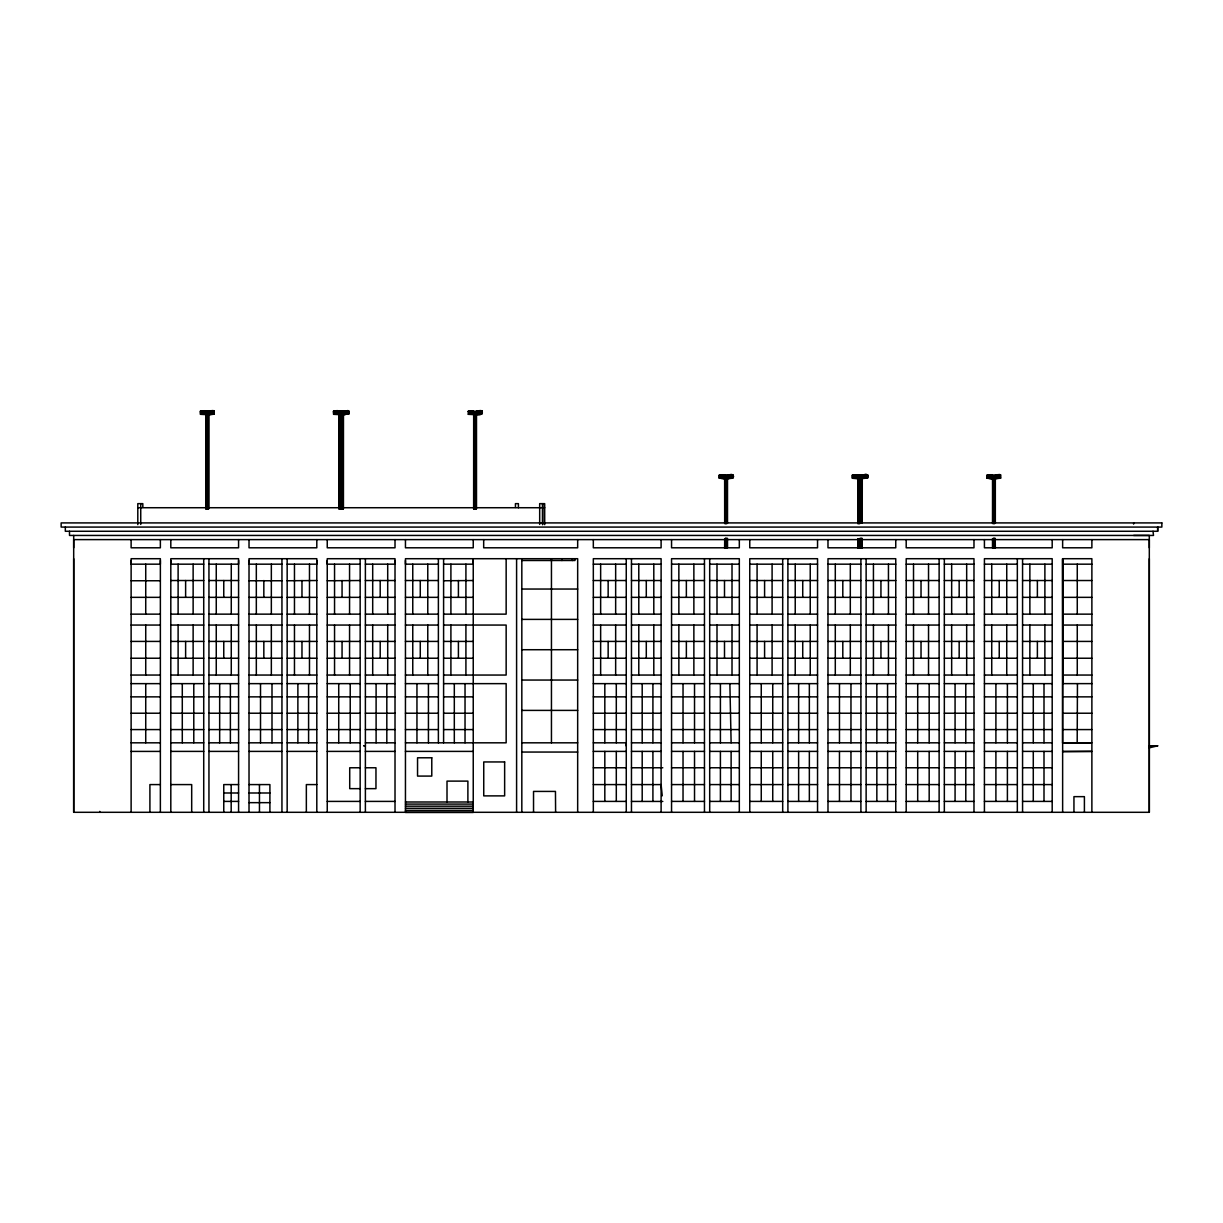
<?xml version="1.0" encoding="UTF-8"?>
<svg xmlns="http://www.w3.org/2000/svg" width="1223" height="1223" viewBox="0 0 1223 1223"><rect width="100%" height="100%" fill="white"/><g stroke="black" fill="none" stroke-linecap="round" stroke-linejoin="round"><path stroke-width="1.5" d="M1149.314 558.712L1149.314 812.301L73.686 812.301L73.686 558.712M73.686 547.797L73.686 539.618L1149.314 539.618L1149.314 547.797M131.121 560.501L131.121 564.17L160.366 564.17L160.366 560.501M170.807 560.501L170.807 564.17L203.721 564.17M203.354 411.952L211.319 411.448M210.585 411.952L210.402 411.157M238.577 560.501L238.577 564.17L208.95 564.17M249.018 560.501L249.018 564.17L281.947 564.17M316.803 560.501L316.803 564.17L287.16 564.17M327.244 560.501L327.244 564.17L360.158 564.17M343.694 412.182L343.541 410.959L343.694 411.952L336.31 411.677M343.678 411.952L343.632 411.524M395.014 560.501L395.014 564.17L365.387 564.17M405.455 560.501L405.455 564.17L438.384 564.17M479.034 411.05C477.796 412.441 468.684 411.769 471.375 410.989L471.344 411.616M473.24 560.501L473.24 564.17L443.597 564.17M478.407 411.952L478.254 410.959L477.704 411.692M728.816 475.334C732.883 476.221 718.956 476.037 722.961 475.365L722.182 475.044M729.412 475.915L722.09 476.129L722.701 475.304M854.617 475.227L862.521 475.915L855.427 475.243M862.521 475.915L855.183 476.129L855.779 475.334M990.003 475.915L990.11 474.906L990.019 475.915L997.249 475.915L990.187 475.579M997.234 475.915L990.003 475.762M1157.677 531.271L1157.677 527.082L1157.677 531.271L65.323 531.271L65.323 527.082M204.027 411.539L204.531 410.79M204.547 411.127L201.061 411.264L205.923 411.432M211.166 411.57L214.285 411.249L214.04 414.047L209.332 414.49L214.04 414.047M338.664 411.432L339.535 411.173L338.756 411.417M339.275 411.127L335.79 411.264L340.636 411.432M345.91 411.402L336.463 411.952M478.422 412.182L477.536 411.402L478.422 412.182L478.942 410.714L478.988 411.57L471.161 411.081M471.849 411.417L472.521 410.775L472.537 411.723M723.573 475.09L722.717 475.426M857.552 475.044L858.378 475.136L857.445 475.426M209.989 411.356L210.509 410.76M345.207 411.708L345.283 410.76L345.834 413.863M345.222 411.31L346.033 411.448M478.285 410.882L477.811 411.387M728.663 475.533L729.367 475.273M864.768 475.028L857.491 475.12M996.455 475.93C997.142 473.974 996.378 476.481 997.876 475.227M1092.063 683.626L1062.818 683.626L1062.634 558.712L1062.649 751.641L1091.879 751.396L1091.879 558.712L1062.634 558.712L1062.573 742.82L1091.803 742.82L1062.573 743.064M1077.188 742.82L1077.448 683.626M211.166 411.31L204.18 411.066M338.664 411.31L345.757 411.05M1133.614 524.071L1133.66 522.909M205.128 413.068L205.051 414.138L200.908 413.756L201.489 410.79L204.96 411.127L205.128 413.068L201.642 412.747M338.221 413.068L338.144 414.138L334.001 413.756L334.582 410.79L338.068 411.127L338.221 413.068L334.735 412.747M472.949 413.068L472.873 414.138L468.715 413.756L469.296 410.79L472.781 411.127L472.949 413.068L469.464 412.747M723.878 478.101L723.97 477.031L720.485 476.71L719.736 477.719L723.878 478.101L723.802 475.09L720.316 474.769L719.736 477.719M857.063 477.031L856.971 478.101L852.828 477.719L853.409 474.769L856.895 475.09L857.063 477.031L853.578 476.71L852.828 477.719M208.399 414.459L208.613 411.662L213.306 411.188L213.245 414.291L208.399 414.459L213.245 414.291M208.552 414.765L208.751 411.173L212.236 410.821L212.726 413.863M209.148 414.23L209.286 412.396M210.448 410.959L210.356 411.723M212.083 412.762L208.598 413.114L208.69 414.184L212.833 413.771L212.236 410.821M213.092 413.986L213.306 411.188M345.329 410.821L345.926 413.771L341.783 414.184L341.844 411.173L345.115 411.157M346.185 413.986C334.139 414.093 349.365 417.379 346.399 411.188L343.097 411.02L342.899 411.968M346.338 414.291L346.399 411.188M476.206 414.459L476.435 411.662L481.128 411.188L481.067 414.291L476.206 414.459L481.067 414.291M476.374 414.765L476.573 411.173L480.043 410.821L480.547 413.863M476.97 414.23L477.108 412.396M479.89 412.762L476.42 413.114L476.511 414.184L480.654 413.771L480.043 410.821M480.914 413.986L481.128 411.188M727.502 523.261L727.502 475.686L732.302 475.457L732.088 478.254L727.379 478.743L727.578 475.136L731.064 474.784L731.568 477.826M727.379 478.743L727.578 475.136M728.128 476.374L728.174 478.453L732.883 478.025C735.742 474.6 728.877 473.316 729.153 476.175M730.911 476.725L727.425 477.077L727.517 478.147L731.66 477.734L731.064 474.784M732.088 478.254L732.149 475.151M860.533 523.261L860.533 475.686L865.395 475.457L865.181 478.254L860.488 478.743L860.671 475.136L864.157 474.784L864.661 477.826M867.596 478.025L862.735 478.147L867.596 478.025C870.379 474.218 862.23 472.888 864.004 476.725L864.753 477.734L860.625 478.147L860.671 475.136M861.068 478.193L861.221 476.374M862.521 475.502C862.674 477.505 861.13 473.714 862.016 475.9M865.181 478.254L865.242 475.151M995.43 475.946L999.955 475.151L999.894 478.254L995.201 478.743L995.4 475.136L998.885 474.784L999.374 477.826M995.201 478.743L995.4 475.136M995.935 476.374L995.996 478.453L1000.689 478.025L1000.781 474.906L997.341 474.738L997.693 475.441M998.732 476.725L995.247 477.077L995.339 478.147L999.481 477.734L998.885 474.784M999.894 478.254L999.955 475.151M209.332 414.49L209.561 410.882L213.047 410.561L213.521 413.619M213.887 413.741L214.117 410.943L209.423 411.371L209.485 413.909L209.408 412.824M348.249 413.619L348.402 411.784L344.81 412.12M344.657 413.955L348.356 413.527L347.775 410.561L344.397 411.585L348.998 411.249L348.769 414.047L343.908 414.169L348.769 414.047M348.616 413.741L348.845 410.943L344.305 411.692M481.342 413.619L480.868 410.561L477.383 410.882L481.648 411.203M481.709 413.741C469.647 413.741 484.874 417.165 481.938 410.943L477.398 411.692M481.862 414.047L481.938 410.943M728.251 475.334L728.021 478.147L732.883 478.025M732.363 477.582L731.889 474.524L728.404 474.845M732.715 477.704L732.959 474.906M867.076 477.582L866.603 474.524L863.117 474.845M867.443 477.704L867.673 474.906M996.072 475.334L995.828 478.147L1000.689 478.025M1000.185 477.582L1000.338 475.762M859.402 477.918L859.494 476.848M856.895 475.09L857.124 478.682L852.416 478.254L852.339 475.136L852.416 478.254M987.557 477.719L988.291 476.71L991.777 477.031L991.7 478.101L987.557 477.719L987.358 475.411L991.624 475.09L991.838 478.682L987.144 478.254L987.053 475.136L987.144 478.254M203.308 411.295L211.166 411.432M336.86 411.922L337.12 410.989L336.631 411.616M471.589 411.922L471.879 411.127M722.594 475.885L722.9 475.304M722.869 475.915L722.671 474.983L722.09 476.129M855.993 475.304L855.336 475.594M990.416 475.885L990.737 474.692L991.364 475.304M990.691 475.915L991.18 474.753L989.957 475.258M205.663 411.647L201.52 411.218M340.376 411.647L337.028 410.576L336.356 412.166M473.484 411.647L469.342 411.218L472.46 411.463M724.49 475.609L720.347 475.181M859.341 474.891L859.54 478.499L859.341 474.891L855.076 475.181M992.786 478.193C980.311 475.609 996.225 482.412 992.572 475.395L988.169 475.181M204.44 411.692L204.715 410.775L204.715 411.723M339.168 411.692L339.428 410.775L339.444 411.723M472.261 411.692L472.644 411.173M990.798 475.243L989.866 475.655M478.315 411.647L478.331 411.31M728.618 475.319L730.009 474.814L722.778 475.12M729.428 476.144C729.428 474.539 727.654 476.313 722.197 475.502M203.354 411.081L203.538 412.197L204.149 410.729M722.854 475.518L722.334 475.243M205.112 411.616L200.404 411.173L200.48 414.291L205.342 414.414L200.48 414.291M203.263 412.166L204.134 411.387M338.205 411.616L333.497 411.173L333.589 414.291L338.45 414.414L333.589 414.291M468.073 411.478L472.934 411.616M468.302 414.291L473.163 414.414L468.302 414.291L468.226 411.173M471.069 412.166L471.665 411.004M471.359 412.197L472.353 411.142M719.323 478.254L719.246 475.136L719.323 478.254L724.184 478.376L719.476 477.933M855.183 476.129L856.069 475.365M989.911 476.129L990.783 475.365M724.75 475.395L719.888 475.227L724.75 475.395C728.404 482.412 712.489 475.609 724.964 478.193M478.132 411.631L477.704 411.02M861.741 475.93C863.453 474.249 860.686 475.151 862.536 476.144M201.489 410.79L201 413.848M334.582 410.79L334.093 413.848M469.296 410.79L468.822 413.848M1149.314 747.819L1157.677 745.831L1149.314 745.816L1157.677 745.831M213.475 411.494L208.613 411.662M341.691 413.114L345.176 412.762M480.838 411.463L476.573 411.173M481.281 411.494L476.435 411.662M728.648 475.93L728.709 474.983M727.226 478.422L731.92 477.948M865.395 475.457L860.533 475.625M864.004 476.725L860.518 477.077L860.625 478.147M865.013 477.948L860.488 478.743M995.048 478.422L999.741 477.948M213.826 411.203L209.561 410.882M478.957 411.539L482.091 411.249M729.978 475.502L733.112 475.212M731.079 477.612L728.312 477.872L728.235 476.802M864.615 475.426L867.841 475.212M863.652 476.083L867.229 475.762M863.041 477.872L867.183 477.49L866.434 476.481M996.21 474.845L999.695 474.524L1000.276 477.49L999.543 476.481M998.901 477.612L996.134 477.872L996.057 476.802M478.789 410.745L479.141 411.448L471.176 411.952M203.354 411.799L210.585 411.799M336.447 411.799L343.694 411.799M471.176 411.799L478.407 411.799M997.815 475.12L990.003 475.044M137.802 507.728L544.709 507.728M1133.66 535.445L1149.314 535.445L1149.314 812.301M521.824 560.501L575.009 560.501L575.009 558.712M593.323 564.17L626.252 564.17M631.465 564.17L661.108 564.17M671.549 564.17L704.463 564.17M709.692 564.17L739.319 564.17M749.76 564.17L782.689 564.17M787.902 564.17L817.545 564.17M827.986 564.17L860.9 564.17M866.129 564.17L895.756 564.17M906.197 564.17L939.126 564.17M944.339 564.17L973.982 564.17M984.423 564.17L1017.337 564.17M1022.566 564.17L1052.193 564.17M1062.649 564.17L1091.879 564.17M131.121 580.757L160.366 580.757M170.807 580.528L203.721 580.528M208.95 580.528L238.577 580.528M249.018 580.757L281.947 580.757M287.16 580.757L316.803 580.528M327.244 580.757L360.158 580.528M365.387 580.528L395.014 580.528M405.455 580.528L438.384 580.528M443.597 580.757L473.24 580.528M593.323 580.528L626.252 580.528M631.465 580.528L661.108 580.528M671.549 580.528L704.463 580.528M709.692 580.528L739.319 580.528M749.76 580.528L782.689 580.528M787.902 580.528L817.545 580.528M827.986 580.528L860.9 580.528M866.129 580.528L895.756 580.528M906.197 580.528L939.126 580.528M944.339 580.528L973.982 580.528M984.423 580.528L1017.337 580.528M1022.566 580.528L1052.193 580.528M1062.634 580.528L1091.879 580.528M521.824 589.043L577.669 589.043M131.121 597.344L160.366 597.344M170.807 597.344L203.721 597.344M208.95 597.344L238.577 597.344M249.018 597.344L281.947 597.344M287.16 597.344L316.803 597.344M327.244 597.344L360.158 597.344M365.387 597.344L395.014 597.344M405.455 597.344L438.384 597.344M443.597 597.344L473.24 597.344M593.323 597.344L626.252 597.344M631.465 597.344L661.108 597.344M671.549 597.344L704.463 597.344M709.692 597.344L739.319 597.344M749.76 597.344L782.689 597.344M787.902 597.344L817.545 597.344M827.986 597.344L860.9 597.344M866.129 597.344L895.756 597.344M906.197 597.344L939.126 597.344M944.339 597.344L973.982 597.344M984.423 597.344L1017.337 597.344M1022.566 597.344L1052.193 597.344M1062.634 597.344L1091.879 597.344M131.121 614.145L160.366 614.145M170.807 614.145L203.721 614.145M208.95 614.145L238.577 614.145M249.018 614.145L281.947 614.145M287.16 614.145L316.803 614.145M327.244 614.145L360.158 614.145M365.387 614.145L395.014 614.145M405.455 614.145L438.384 614.145M443.597 614.145L506.154 614.145L506.154 558.712M593.323 614.145L626.252 614.145M631.465 614.145L661.108 614.145M671.549 614.145L704.463 614.145M709.692 614.145L739.319 614.145M749.76 614.145L782.689 614.145M787.902 614.145L817.545 614.145M827.986 614.145L860.9 614.145M866.129 614.145L895.756 614.145M906.197 614.145L939.126 614.145M944.339 614.145L973.982 614.145M984.423 614.145L1017.337 614.145M1022.566 614.145L1052.193 614.145M1062.634 614.145L1091.879 614.145M521.824 619.388L577.669 619.388M131.121 625.06L160.366 625.06M170.807 625.06L203.721 625.06M208.95 625.06L238.577 625.06M249.018 625.06L281.947 625.06M287.16 625.06L316.803 625.06M327.244 625.06L360.158 625.06M365.387 625.06L395.014 625.06M405.455 625.06L438.384 625.06M443.597 625.06L506.154 625.06L506.154 675.05L443.597 675.05M593.323 625.06L626.252 625.06M631.465 625.06L661.108 625.06M671.549 625.06L704.463 625.06M709.692 625.06L739.319 625.06M749.76 625.06L782.689 625.06M787.902 625.06L817.545 625.06M827.986 625.06L860.9 625.06M866.129 625.06L895.756 625.06M906.197 625.06L939.126 625.06M944.339 625.06L973.982 625.06M984.423 625.06L1017.337 625.06M1022.566 625.06L1052.193 625.06M1062.634 625.06L1091.879 625.06M131.121 641.418L160.366 641.418M170.807 641.418L203.721 641.418M208.95 641.418L238.577 641.418M249.018 641.418L281.947 641.418M287.16 641.418L316.803 641.418M327.244 641.418L360.158 641.418M365.387 641.418L395.014 641.418M405.455 641.418L438.384 641.418M443.597 641.418L473.24 641.418M593.323 641.418L626.252 641.418M631.465 641.418L661.108 641.418M671.549 641.418L704.463 641.418M709.692 641.418L739.319 641.418M749.76 641.418L782.689 641.418M787.902 641.418L817.545 641.418M827.986 641.418L860.9 641.418M866.129 641.418L895.756 641.418M906.197 641.418L939.126 641.418M944.339 641.418L973.982 641.418M984.423 641.418L1017.337 641.418M1022.566 641.418L1052.193 641.418M1062.634 641.418L1091.879 641.418M521.824 649.719L577.669 649.719M131.121 658.234L160.366 658.234M170.807 658.234L203.721 658.234M208.95 658.234L238.577 658.234M249.018 658.234L281.947 658.234M287.16 658.234L316.803 658.234M327.244 658.234L360.158 658.234M365.387 658.234L395.014 658.234M405.455 658.234L438.384 658.234M443.597 658.234L473.24 658.234M593.323 658.234L626.252 658.234M631.465 658.234L661.108 658.234M671.549 658.234L704.463 658.234M709.692 658.234L739.319 658.234M749.76 658.234L782.689 658.234M787.902 658.234L817.545 658.234M827.986 658.234L860.9 658.234M866.129 658.234L895.756 658.234M906.197 658.234L939.126 658.234M944.339 658.234L973.982 658.234M984.423 658.234L1017.337 658.234M1022.566 658.234L1052.193 658.234M1062.634 658.234L1091.879 658.234M131.121 675.05L160.366 675.05M170.807 675.05L203.721 675.05M208.95 675.05L238.577 675.05M249.018 675.05L281.947 675.05M287.16 675.05L316.803 675.05M327.244 675.05L360.158 675.05M365.387 675.05L395.014 675.05M405.455 675.05L438.384 675.05M593.323 675.05L626.252 675.05M631.465 675.05L661.108 675.05M671.549 675.05L704.463 675.05M709.692 675.05L739.319 675.05M749.76 675.05L782.689 675.05M787.902 675.05L817.545 675.05M827.986 675.05L860.9 675.05M866.129 675.05L895.756 675.05M906.197 675.05L939.126 675.05M944.339 675.05L973.982 675.05M984.423 675.05L1017.337 675.05M1022.566 675.05L1052.193 675.05M1062.634 675.05L1091.879 675.05M521.824 680.049L577.669 680.049M131.121 683.642L160.366 683.642M170.807 683.642L203.721 683.642M208.95 683.642L238.577 683.642M249.018 683.642L281.947 683.642M287.16 683.642L316.803 683.642M327.244 683.642L360.158 683.642M365.387 683.642L395.014 683.642M405.455 683.642L438.384 683.642M443.597 683.642L506.154 683.642L506.154 742.82L405.455 742.82M593.323 683.642L626.252 683.642M631.465 683.642L661.108 683.642M671.549 683.642L704.463 683.642M709.692 683.642L739.319 683.642M749.76 683.642L782.689 683.642M787.902 683.642L817.545 683.642M827.986 683.642L860.9 683.642M866.129 683.642L895.756 683.642M906.197 683.642L939.126 683.642M944.339 683.642L973.982 683.642M984.423 683.642L1017.337 683.642M1022.566 683.642L1052.193 683.642M131.121 696.865L160.366 696.865M170.807 696.865L203.721 696.865M208.95 696.865L238.577 696.865M249.018 696.865L281.947 696.865M287.16 696.865L316.803 696.865M327.244 696.865L360.158 696.865M365.387 696.865L395.014 696.865M405.455 696.865L438.384 696.865M443.597 696.865L473.24 696.865M593.323 696.865L626.252 696.865M631.465 696.865L661.108 696.865M671.549 696.865L704.463 696.865M709.692 696.865L739.319 696.865M749.76 696.865L782.689 696.865M787.902 696.865L817.545 696.865M827.986 696.865L860.9 696.865M866.129 696.865L895.756 696.865M906.197 696.865L939.126 696.865M944.339 696.865L973.982 696.865M984.423 696.865L1017.337 696.865M1022.566 696.865L1052.193 696.865M1062.634 696.865L1091.879 696.865M521.824 710.395L577.669 710.395M131.121 713.223L160.366 713.223M170.807 713.223L203.721 713.223M208.95 713.223L238.577 713.223M249.018 713.223L281.947 713.223M287.16 713.223L316.803 713.223M327.244 713.223L360.158 713.223M365.387 713.223L395.014 713.223M405.455 713.223L438.384 713.223M443.597 713.223L473.24 713.223M593.323 713.223L626.252 713.223M631.465 713.223L661.108 713.223M671.549 713.223L704.463 713.223M709.692 713.223L739.319 713.223M749.76 713.223L782.689 713.223M787.902 713.223L817.545 713.223M827.986 713.223L860.9 713.223M866.129 713.223L895.756 713.223M906.197 713.223L939.126 713.223M944.339 713.223L973.982 713.223M984.423 713.223L1017.337 713.223M1022.566 713.223L1052.193 713.223M1062.634 713.223L1091.879 713.223M131.121 729.581L160.366 729.581M170.807 729.581L203.721 729.581M208.95 729.581L238.577 729.581M249.018 729.581L281.947 729.581M287.16 729.581L316.803 729.581M327.244 729.581L360.158 729.581M365.387 729.581L395.014 729.581M405.455 729.581L438.384 729.581M443.597 729.581L473.24 729.581M593.323 729.581L626.252 729.581M631.465 729.581L661.108 729.581M671.549 729.581L704.463 729.581M709.692 729.581L739.319 729.581M749.76 729.581L782.689 729.581M787.902 729.581L817.545 729.581M827.986 729.581L860.9 729.581M866.129 729.581L895.756 729.581M906.197 729.581L939.126 729.581M944.339 729.581L973.982 729.581M984.423 729.581L1017.337 729.581M1022.566 729.581L1052.193 729.581M1062.634 729.581L1091.879 729.581M131.121 742.82L160.366 742.82M170.807 742.82L203.721 742.82M208.95 742.82L238.577 742.82M249.018 742.82L281.947 742.82M287.16 742.82L316.803 742.82M327.244 742.82L360.158 742.82M365.387 742.82L395.014 742.82M521.824 742.82L577.669 742.82M593.323 742.82L626.252 742.82L626.268 745.954M631.465 742.82L661.108 742.82M671.549 742.82L704.463 742.82M709.692 742.82L739.319 742.82M749.76 742.82L782.689 742.82M787.902 742.82L817.545 742.82M827.986 742.82L860.9 742.82M866.129 742.82L895.756 742.82M906.197 742.82L939.616 742.82M944.339 742.82L973.982 742.82M984.423 742.82L1017.337 742.82M1022.566 742.82L1052.193 742.82M131.121 751.411L160.366 751.411M170.807 751.396L203.721 751.396M208.95 751.396L238.577 751.396M249.018 751.396L281.947 751.396M287.16 751.396L316.803 751.396M327.244 751.396L360.158 751.396M365.387 751.396L395.014 751.396M405.455 751.396L473.24 751.396M593.323 751.396L626.252 751.396M631.465 751.396L661.108 751.396M671.549 751.396L704.463 751.396M709.692 751.396L739.319 751.396M749.76 751.396L782.689 751.396M787.902 751.396L817.545 751.396M827.986 751.396L860.9 751.396M866.129 751.396L895.756 751.396M906.197 751.396L939.126 751.396M944.339 751.396L973.982 751.396M984.423 751.396L1017.337 751.396M1022.566 751.396L1052.193 751.396M1062.634 812.301L1062.634 751.411L1091.879 751.411L1091.879 812.301M521.824 752.053L577.669 752.053M360.158 767.769L349.717 767.769L349.717 788.652L360.158 788.652M365.387 767.769L375.965 767.769L375.965 788.652L365.387 788.652M593.323 767.769L626.268 767.769M631.465 767.769L662.805 767.769M671.549 767.769L704.463 767.769M709.692 767.769L739.319 767.769M749.76 767.769L782.689 767.769M787.902 767.769L817.545 767.769M827.986 767.769L860.9 767.769M866.129 767.769L895.756 767.769M906.197 767.769L939.126 767.769M944.339 767.769L973.982 767.769M984.423 767.769L1017.337 767.769M1022.566 767.769L1052.193 767.769M160.366 784.585L149.909 784.585L149.909 812.301M170.807 784.585L191.69 784.585L191.69 812.301M238.577 784.585L223.763 784.585L223.763 812.301M249.018 784.585L269.901 784.585L269.901 812.301M316.803 784.585L306.346 784.585L306.346 812.301M593.323 784.585L626.268 784.585M631.465 784.585L661.108 784.6L662.239 795.821M671.549 784.585L704.463 784.585M709.692 784.585L739.319 784.585M749.76 784.585L782.689 784.585M787.902 784.585L817.545 784.585M827.986 784.585L860.9 784.585M866.129 784.585L895.756 784.585M906.197 784.585L939.126 784.585M944.339 784.585L973.982 784.585M984.423 784.585L1017.337 784.585M1022.566 784.585L1052.193 784.585M223.763 792.993L238.577 792.993M249.018 792.993L269.901 792.993M223.763 801.401L238.577 801.401M327.244 801.401L360.158 801.401M365.387 801.401L395.014 801.401M593.323 801.401L626.268 801.401M671.549 801.401L704.463 801.401M709.692 801.401L739.319 801.401M749.76 801.401L782.689 801.401M787.902 801.401L817.545 801.401M827.986 801.401L860.9 801.401M866.129 801.401L895.756 801.401M906.197 801.401L939.126 801.401M944.339 801.401L973.982 801.401M984.423 801.401L1017.337 801.401M1022.566 801.401L1052.193 801.401M631.465 801.432L662.805 801.432M405.455 801.998L473.24 801.998M249.018 802.655L269.901 802.655M405.455 804.077L473.24 804.077M405.455 806.171L473.24 806.171M405.455 808.265L473.24 808.265M405.455 810.345L473.24 810.345M1153.014 531.271L1153.503 535.445L69.512 535.445L69.497 531.271M471.038 411.677L471.864 411.937M987.297 477.933L992.006 478.376M203.217 411.677L204.042 411.937M852.569 477.933L857.277 478.376M473.729 411.432L468.883 411.264L472.017 411.585M470.824 413.909L473.958 414.23L469.097 414.062M988.444 477.597L992.495 477.918M336.004 414.062L339.138 414.383M203.996 411.066L204.822 411.173L203.905 411.677M858.133 478.025L854.831 478.025L857.965 478.346M203.003 413.909L206.137 414.23L201.275 414.062M720.637 477.597L724.673 477.918M731.721 476.481L732.455 477.49M347.607 412.503L348.356 413.527M996.653 474.998L997.249 476.144M210.004 411.02L210.601 412.182M991.624 475.09L991.838 478.682M988.138 474.769L988.291 476.71M853.409 474.769L853.578 476.71M723.802 475.09L724.031 478.682M720.316 474.769L720.485 476.71M337.533 412.35L337.686 414.184M333.497 411.173L333.741 413.97M200.404 411.173L200.648 413.97M992.434 474.891L992.633 478.499M991.884 476.129L992.036 477.964M724.612 474.891L724.811 478.499M724.077 476.129L724.215 477.964M729.871 683.642L731.125 742.82M555.609 812.301L555.456 791.419L533.534 791.419L533.534 812.301M1091.879 539.618L1091.879 547.797L1062.634 547.797L1062.634 539.618M1084.404 812.301L1084.404 796.647L1073.947 796.647L1073.947 812.301M1077.264 564.17L1077.264 614.145M1077.264 625.06L1077.264 675.05M1052.193 539.618L1052.193 547.797L984.423 547.797L984.423 539.618M1052.193 812.301L1052.193 558.712L984.423 558.712L984.423 812.301M1044.885 564.17L1044.885 614.145M1044.885 625.06L1044.885 675.05M1043.999 683.642L1043.999 742.82M1043.999 751.396L1043.999 801.401M1037.379 580.528L1037.379 597.344M1037.379 641.418L1037.379 658.234M1033.282 683.642L1033.282 742.82M1033.282 751.396L1033.282 801.401M1029.873 564.17L1029.873 614.145M1029.873 625.06L1029.873 675.05M1022.566 558.712L1022.566 812.301M1017.337 558.712L1017.337 812.301M1007.4 683.642L1007.4 742.82M1007.4 751.396L1007.4 801.401M1006.743 564.17L1006.743 614.145M1006.743 625.06L1006.743 675.05M999.237 580.528L999.237 597.344M999.237 641.418L999.237 658.234M995.904 683.642L995.904 742.82M995.904 751.396L995.904 801.401M995.323 475.686L995.323 523.261M995.201 538.472L995.323 547.996M995.018 475.686L995.033 523.261M995.033 538.472L995.018 547.996M994.773 475.686L994.742 523.49M994.773 538.472L994.62 548.225M994.498 475.686L994.437 523.49M994.498 538.472L994.437 548.225M994.207 475.686L994.207 523.49M994.207 538.472L994.207 548.225M993.902 475.686L993.932 523.49M993.902 538.472L993.917 548.225M993.626 475.915L993.626 523.49M993.626 538.472L993.626 548.225M993.397 477.582L993.382 523.261M993.397 538.472L993.382 547.996M993.321 475.915L993.336 523.49M993.321 548.225L993.091 538.472L993.045 548.225M993.045 475.915L993.045 523.49M992.801 475.915L992.633 523.49L992.51 475.915M992.801 538.716L992.633 548.225L992.465 538.716M991.731 564.17L991.731 614.145M991.731 625.06L991.731 675.05M973.982 539.618L973.982 547.797L906.197 547.797L906.197 539.618M973.982 812.301L973.982 558.712L906.197 558.712L906.197 812.301M966.674 564.17L966.674 614.145M966.674 625.06L966.674 675.05M965.788 683.642L965.788 742.82M965.788 751.396L965.788 801.401M959.168 580.528L959.168 597.344M959.168 641.418L959.168 658.234M955.071 683.642L955.071 742.82M955.071 751.396L955.071 801.401M951.662 564.17L951.662 614.145M951.662 625.06L951.662 675.05M944.339 558.712L944.339 812.301M939.126 558.712L939.126 812.301M929.174 683.642L929.174 742.82M929.174 751.396L929.174 801.401M928.532 564.17L928.532 614.145M928.532 625.06L928.532 675.05M921.026 580.528L921.026 597.344M921.026 641.418L921.026 658.234M917.693 683.642L917.693 742.82M917.693 751.396L917.693 801.401M913.52 564.17L913.52 614.145M913.52 625.06L913.52 675.05M895.756 539.618L895.756 547.797L827.986 547.797L827.986 539.618M895.756 812.301L895.756 558.712L827.986 558.712L827.986 812.301M888.448 564.17L888.448 614.145M888.448 625.06L888.448 675.05M887.562 683.642L887.562 742.82M887.562 751.396L887.562 801.401M880.942 580.528L880.942 597.344M880.942 641.418L880.942 658.234M876.845 683.642L876.845 742.82M876.845 751.396L876.845 801.401M873.436 564.17L873.436 614.145M873.436 625.06L873.436 675.05M866.129 558.712L866.129 812.301M862.276 477.582L862.23 523.261M862.23 538.472L862.23 547.996M862.108 477.582L861.94 523.261M861.925 538.472L862.123 547.996M861.695 477.582L861.68 523.261M861.68 538.472L861.695 547.996M861.405 475.686L861.405 523.261M861.405 538.472L861.405 547.996M861.099 475.686L861.099 523.261M861.099 538.472L861.099 547.996M860.9 558.712L860.9 812.301M860.809 475.686L860.809 523.261M860.809 538.472L860.809 547.996M860.533 538.472L860.533 547.996M860.289 475.686L860.105 523.261M860.105 538.472L860.289 547.996M859.998 475.686L859.907 523.49M859.998 538.472L860.059 548.225M859.723 475.915L859.723 523.49M859.723 538.716L859.723 548.225M859.494 475.915L859.479 523.49M859.479 538.716L859.494 548.225M859.203 475.915L859.203 523.49M859.203 538.716L859.203 548.225M858.898 475.915L858.898 523.49M858.898 538.716L858.898 548.225M858.592 475.915L858.592 523.49M858.592 538.716L858.592 548.225M858.317 475.915L858.317 523.49M858.317 538.716L858.317 548.225M858.087 475.915L858.087 523.49M858.087 538.716L858.087 548.225M850.963 683.642L850.963 742.82M850.963 751.396L850.963 801.401M850.306 564.17L850.306 614.145M850.306 625.06L850.306 675.05M842.8 580.528L842.8 597.344M842.8 641.418L842.8 658.234M839.467 683.642L839.467 742.82M839.467 751.396L839.467 801.401M835.294 564.17L835.294 614.145M835.294 625.06L835.294 675.05M817.545 539.618L817.545 547.797L749.76 547.797L749.76 539.618M817.545 812.301L817.545 558.712L749.76 558.712L749.76 812.301M810.238 564.17L810.238 614.145M810.238 625.06L810.238 675.05M809.351 683.642L809.351 742.82M809.351 751.396L809.351 801.401M802.731 580.528L802.731 597.344M802.731 641.418L802.731 658.234M798.634 683.642L798.634 742.82M798.634 751.396L798.634 801.401M795.225 564.17L795.225 614.145M795.225 625.06L795.225 675.05M787.902 558.712L787.902 812.301M782.689 558.712L782.689 812.301M772.737 683.642L772.737 742.82M772.737 751.396L772.737 801.401M772.095 564.17L772.095 614.145M772.095 625.06L772.095 675.05M764.589 580.528L764.589 597.344M764.589 641.418L764.589 658.234M761.256 683.642L761.256 742.82M761.256 751.396L761.256 801.401M757.083 564.17L757.083 614.145M757.083 625.06L757.083 675.05M739.319 539.618L739.319 547.797L671.549 547.797L671.549 539.618M739.319 812.301L739.319 558.712L671.549 558.712L671.549 812.301M732.011 564.17L732.011 614.145M732.011 625.06L732.011 675.05M731.125 751.396L731.125 801.401M727.547 538.472L727.395 547.996L727.196 538.472M727.196 475.686L727.211 523.261M726.966 475.686L726.921 523.49M726.966 538.472L726.921 548.225M726.676 475.686L726.814 523.49M726.676 538.472L726.63 548.225M726.386 475.686L726.386 523.49M726.386 538.472L726.386 548.225M726.08 475.686L726.095 523.49M726.08 538.472L726.11 548.225M725.82 538.472L725.82 548.225L725.56 538.472M725.514 475.915L725.499 523.49M725.377 538.472L725.499 548.225M725.239 475.915L725.224 523.49M725.27 538.472L725.239 548.225M724.979 475.915L724.796 523.49M724.979 538.716L724.796 548.225M724.643 475.915L724.689 523.49M724.689 538.716L724.643 548.225M724.505 580.528L724.505 597.344M724.505 641.418L724.505 658.234M720.408 683.642L720.408 742.82M720.408 751.396L720.408 801.401M716.999 564.17L716.999 614.145M716.999 625.06L716.999 675.05M709.692 558.712L709.692 812.301M704.463 558.712L704.463 812.301M694.526 683.642L694.526 742.82M694.526 751.396L694.526 801.401M693.869 564.17L693.869 614.145M693.869 625.06L693.869 675.05M686.363 580.528L686.363 597.344M686.363 641.418L686.363 658.234M683.03 683.642L683.03 742.82M683.03 751.396L683.03 801.401M678.857 564.17L678.857 614.145M678.857 625.06L678.857 675.05M661.108 539.618L661.108 547.797L593.323 547.797L593.323 539.618M661.108 812.301L661.108 558.712L593.323 558.712L593.323 812.301M653.801 564.17L653.801 614.145M653.801 625.06L653.801 675.05M652.914 683.642L652.914 742.82M652.914 751.396L652.914 801.432M646.294 580.528L646.294 597.344M646.294 641.418L646.294 658.234M642.197 683.642L642.197 742.82M642.197 751.396L642.197 801.432M638.788 564.17L638.788 614.145M638.788 625.06L638.788 675.05M631.465 558.712L631.465 812.301M626.252 558.712L626.268 812.301M616.3 683.642L616.3 742.82M616.3 751.396L616.3 801.401M615.658 564.17L615.658 614.145M615.658 625.06L615.658 675.05M608.152 580.528L608.152 597.344M608.152 641.418L608.152 658.234M604.819 683.642L604.819 742.82M604.819 751.396L604.819 801.401M600.646 564.17L600.646 614.145M600.646 625.06L600.646 675.05M577.669 539.618L577.669 547.797L483.681 547.797L483.681 539.618M577.669 812.301L577.669 558.712L405.455 558.712L405.455 812.439L473.24 812.439L473.24 558.712M572.395 558.712L572.395 560.501M561.892 558.712L561.892 560.501M551.451 558.712L551.451 742.82M544.709 524.652L544.678 503.647L539.679 503.647L539.679 524.438M542.615 503.647L542.615 524.438M542.599 503.647L542.599 524.652M521.824 558.712L521.824 812.301M518.399 507.728L518.399 503.647L515.433 503.647L515.464 507.423M516.595 558.712L516.595 812.301M476.496 413.619L476.496 508.753M476.19 413.619L476.19 508.753M475.915 411.952L475.946 508.997M475.609 411.952L475.793 508.997M475.38 411.952L475.365 508.997M475.09 411.952L475.09 508.997M474.784 411.952L474.784 508.997M474.493 411.952L474.493 508.997M474.203 411.952L474.203 508.997M473.974 411.952L473.974 508.997M473.683 411.952L473.637 508.997M473.24 539.618L473.24 547.797L405.455 547.797L405.455 539.618M467.889 801.998L467.889 781.115L447.006 781.115L447.006 801.998M465.917 564.17L465.917 614.145M465.917 625.06L465.917 675.05M465.03 683.642L465.03 742.82M458.411 580.528L458.411 597.344M458.411 641.418L458.411 658.234M454.314 683.642L454.314 742.82M450.905 564.17L450.905 614.145M450.905 625.06L450.905 675.05M443.597 558.712L443.597 742.82M438.384 558.712L438.384 742.82M428.432 683.642L428.432 742.82M427.775 564.17L427.775 614.145M427.775 625.06L427.775 675.05M420.269 580.528L420.269 597.344M420.269 641.418L420.269 658.234M416.951 683.642L416.951 742.82M412.762 564.17L412.762 614.145M412.762 625.06L412.762 675.05M395.014 539.618L395.014 547.797L327.244 547.797L327.244 539.618M395.014 812.301L395.014 558.712L327.244 558.712L327.244 812.301M387.706 564.17L387.706 614.145M387.706 625.06L387.706 675.05M386.82 683.642L386.82 742.82M380.2 580.528L380.2 597.344M380.2 641.418L380.2 658.234M376.103 683.642L376.103 742.82M372.694 564.17L372.694 614.145M372.694 625.06L372.694 675.05M365.387 558.712L365.387 812.301M360.158 558.712L360.158 812.301M350.221 683.642L350.221 742.82M349.564 564.17L349.564 614.145M349.564 625.06L349.564 675.05M343.434 413.619L343.403 508.753M343.281 413.619L343.281 508.753M343.097 413.619L343.097 508.753M342.853 413.619L342.853 508.753M342.578 413.619L342.578 508.753M342.272 413.619L342.272 508.753M341.966 413.619L341.966 508.753M342.058 580.528L342.058 597.344M342.058 641.418L342.058 658.234M341.691 413.619L341.691 508.753M341.462 413.619L341.462 508.753M341.232 508.997L341.186 411.952L340.881 508.997M340.651 411.952L340.651 508.997M340.361 411.952L340.361 508.997M340.07 411.952L340.07 508.997M339.765 411.952L339.765 508.997M339.49 411.952L339.49 508.997M339.245 508.997L339.061 411.952L338.954 508.997M338.725 683.642L338.725 742.82M334.552 564.17L334.552 614.145M334.552 625.06L334.552 675.05M316.803 539.618L316.803 547.797L249.018 547.797L249.018 539.618M316.803 812.301L316.803 558.712L249.018 558.712L249.018 812.301M309.48 564.17L309.48 614.145M309.48 625.06L309.48 675.05M308.593 683.642L308.593 742.82M301.974 580.528L301.974 597.344M301.974 641.418L301.974 658.234M297.877 683.642L297.877 742.82M294.468 564.17L294.468 614.145M294.468 625.06L294.468 675.05M287.16 558.712L287.16 812.301M281.947 558.712L281.947 812.301M271.995 683.642L271.995 742.82M271.338 564.17L271.338 614.145M271.338 625.06L271.338 675.05M263.832 580.528L263.832 597.344M263.832 641.418L263.832 658.234M260.514 683.642L260.514 742.82M259.459 784.585L259.459 812.301M256.326 564.17L256.326 614.145M256.326 625.06L256.326 675.05M238.577 539.618L238.577 547.797L170.807 547.797L170.807 539.618M238.577 812.301L238.577 558.712L170.807 558.712L170.807 812.301M231.269 564.17L231.269 614.145M231.269 625.06L231.269 675.05M231.178 784.585L231.178 812.301M230.383 683.642L230.383 742.82M223.763 580.528L223.763 597.344M223.763 641.418L223.763 658.234M219.666 683.642L219.666 742.82M216.257 564.17L216.257 614.145M216.257 625.06L216.257 675.05M208.95 558.712L208.95 812.301M208.72 411.723L208.674 508.753M208.552 411.723L208.567 508.753M208.124 411.723L208.093 508.997M207.849 411.723L207.971 508.997M207.803 411.952L207.788 508.997M207.543 411.723L207.543 508.997M207.268 411.952L207.268 508.997M206.962 411.952L206.962 508.997M206.672 411.952L206.672 508.997M206.397 411.952L206.397 508.997M206.152 411.952L206.152 508.997M205.816 411.952L205.861 508.997M203.721 558.712L203.721 812.301M193.784 683.642L193.784 742.82M193.127 564.17L193.127 614.145M193.127 625.06L193.127 675.05M185.621 580.528L185.621 597.344M185.621 641.418L185.621 658.234M182.288 683.642L182.288 742.82M178.115 564.17L178.115 614.145M178.115 625.06L178.115 675.05M160.366 539.618L160.366 547.797L131.121 547.797L131.121 539.618M160.366 812.301L160.366 558.712L131.121 558.712L131.121 812.301M145.736 564.17L145.736 614.145M145.736 625.06L145.736 675.05M145.736 683.642L145.736 742.82M142.831 507.423L142.816 503.647L137.802 503.647L137.802 524.652M140.737 503.647L140.737 524.438M99.751 811.399L99.751 812.301M73.686 535.445L73.686 812.301M1161.85 522.909L61.15 522.909L61.15 527.082L1161.85 527.082L1161.85 522.909M365.387 745.801L363.69 745.801L365.387 745.892M431.78 757.786L417.547 757.786L417.547 776.085L431.78 776.085L431.78 757.786M504.64 761.944L483.742 761.944L483.742 795.883L504.64 795.883L504.64 761.944M857.904 523.49L857.904 475.915L857.782 523.49M857.904 548.225L857.904 538.716L857.782 548.225M725.82 523.49L725.82 475.915L725.805 523.49"/></g></svg>
